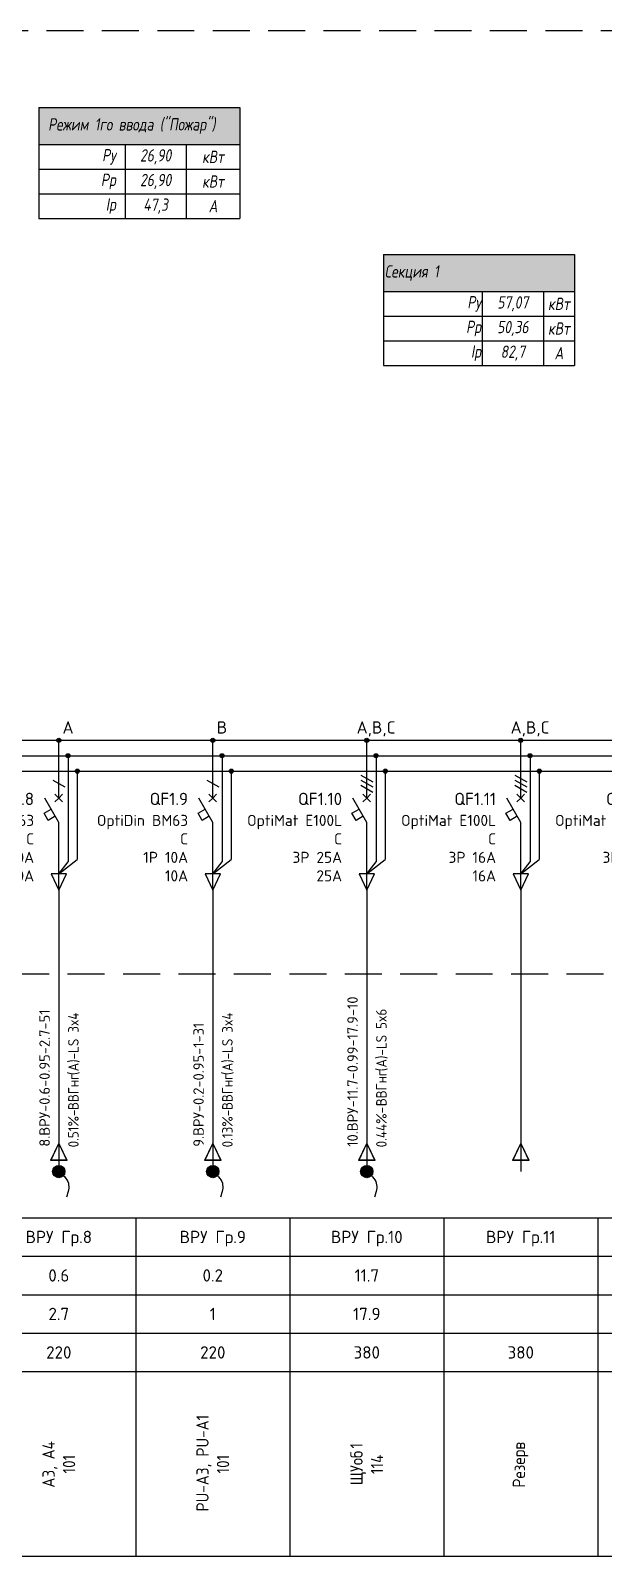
# Model space of a CAD drawing. Header units: millimetres. Extents: x -4379 to 694, y -18291 to 2656.
# Drawn here: x -2779.5 to -2686.5, y -549.3 to -301.6 of the extents above; entities that cross this region are included whole.
import ezdxf
from ezdxf.enums import TextEntityAlignment as Align

# ---------------------------------------------------------------- set-up
doc = ezdxf.new("R2010")
doc.units = ezdxf.units.MM
doc.linetypes.add('ACAD_ISO016W100', pattern=[9, 6, -3])
for name, color, linetype, lineweight in [('EL_TX', 7, 'Continuous', 25), ('ЭС АВ', 7, 'Continuous', 18), ('ЭС рамка', 7, 'Continuous', 18)]:
    doc.layers.add(name, color=color, linetype=linetype, lineweight=lineweight)
for name, color, linetype in [('Автомат защитный', 7, 'Continuous'), ('Принципиальная схема КТП -для ОДНОЛИНЕЙКИ', 7, 'Continuous'), ('ПРОВОДНИКИ', 7, 'Continuous'), ('Секция ППУ', 7, 'Continuous')]:
    doc.layers.add(name, color=color, linetype=linetype)
doc.styles.add('SLD_Style', font='isocpeur.ttf', dxfattribs={"width": 0.9})
doc.styles.add('ГОСТ-0.8', font='isocpeur.ttf', dxfattribs={"width": 0.8, "oblique": 10})

# ---------------------------------------------------------------- blocks, each defined once
blk = doc.blocks.new('*T43')
at = {"layer": 'EL_TX', "color": 0, "linetype": 'ByBlock', "lineweight": -2, "ltscale": 100, "transparency": 16777216}
for p, q in [((0, 0), (32.65, 0)), ((14, -6), (32.65, -6)), ((14, -10), (32.65, -10))]:
    blk.add_line(p, q, dxfattribs=at)
at = {"layer": 'EL_TX', "linetype": 'ByBlock', "lineweight": -2, "ltscale": 100, "transparency": 16777216}
for p, q in [((0, 0), (0, -18)), ((32.65, 0), (32.65, -18)), ((0, -6), (14, -6)), ((14, -6), (14, -18)), ((23.92, -6), (23.92, -18)), ((0, -10), (14, -10)), ((0, -14), (32.65, -14)), ((0, -18), (32.65, -18))]:
    blk.add_line(p, q, dxfattribs=at)
at = {"layer": 'EL_TX', "color": 1, "lineweight": 0, "ltscale": 100, "transparency": 16777216}
blk.add_solid([(0, 0), (0, -6), (32.65, 0), (32.65, -6)], dxfattribs=at)
at = {"layer": 'EL_TX', "color": 0, "ltscale": 100, "transparency": 16777216, "char_height": 2, "style": 'ГОСТ-0.8'}
for s, insert, width, attachment_point in [('{\\fISOCPEUR|b0|i0|c0;Режим 1го ввода ("Пожар")', (1.5, -3), 29.6466, 4), ('{\\fISOCPEUR|b0|i0|c0;Ру', (12.5, -8), 11, 6), ('{\\fISOCPEUR|b0|i0|c0;26,90', (18.96, -8), 6.9228, 5), ('{\\fISOCPEUR|b0|i0|c0;кВт', (28.28, -8), 8.5239, 5), ('{\\fISOCPEUR|b0|i0|c0;Рр', (12.5, -12), 11, 6), ('{\\fISOCPEUR|b0|i0|c0;26,90', (18.96, -12), 6.9228, 5), ('{\\fISOCPEUR|b0|i0|c0;кВт', (28.28, -12), 8.5239, 5), ('{\\fISOCPEUR|b0|i0|c0;Iр', (12.5, -16), 11, 6), ('{\\fISOCPEUR|b0|i0|c0;47,3', (18.96, -16), 6.9228, 5), ('{\\fISOCPEUR|b0|i0|c0;А', (28.28, -16), 8.5239, 5)]:
    blk.add_mtext(s, dxfattribs=dict(at, insert=insert, width=width, attachment_point=attachment_point))
blk = doc.blocks.new('*T44')
at = {"layer": 'EL_TX', "linetype": 'ByBlock', "lineweight": -2, "ltscale": 100, "transparency": 16777216}
for p, q in [((0, 0), (31, 0)), ((0, 0), (0, -18)), ((31, 0), (31, -18)), ((0, -6), (16.04, -6)), ((16.04, -6), (16.04, -18)), ((25.99, -6), (25.99, -18)), ((0, -10), (16.04, -10)), ((0, -14), (31, -14)), ((0, -18), (31, -18))]:
    blk.add_line(p, q, dxfattribs=at)
at = {"layer": 'EL_TX', "color": 0, "linetype": 'ByBlock', "lineweight": -2, "ltscale": 100, "transparency": 16777216}
for p, q in [((16.04, -6), (31, -6)), ((16.04, -10), (31, -10))]:
    blk.add_line(p, q, dxfattribs=at)
at = {"layer": 'EL_TX', "color": 40, "lineweight": 0, "ltscale": 100, "true_color": 0xffc000, "transparency": 16777216}
blk.add_solid([(0, 0), (0, -6), (31, 0), (31, -6)], dxfattribs=at)
at = {"layer": 'EL_TX', "color": 0, "lineweight": -3, "ltscale": 100, "transparency": 16777216, "char_height": 2, "style": 'ГОСТ-0.8'}
for s, insert, width, attachment_point in [('{\\fISOCPEUR|b0|i0|c0;Секция 1', (0.2, -3), 30.6, 4), ('{\\fISOCPEUR|b0|i0|c0;Ру', (15.84, -8), 15.637, 6), ('{\\fISOCPEUR|b0|i0|c0;57,07', (21.01, -8), 9.5503, 5), ('{\\fISOCPEUR|b0|i0|c0;кВт', (28.49, -8), 4.6127, 5), ('{\\fISOCPEUR|b0|i0|c0;Рр', (15.84, -12), 15.637, 6), ('{\\fISOCPEUR|b0|i0|c0;50,36', (21.01, -12), 9.5503, 5), ('{\\fISOCPEUR|b0|i0|c0;кВт', (28.49, -12), 4.6127, 5), ('{\\fISOCPEUR|b0|i0|c0;Iр', (15.84, -16), 15.637, 6), ('{\\fISOCPEUR|b0|i0|c0;82,7', (21.01, -16), 9.5503, 5), ('{\\fISOCPEUR|b0|i0|c0;А', (28.49, -16), 4.6127, 5)]:
    blk.add_mtext(s, dxfattribs=dict(at, insert=insert, width=width, attachment_point=attachment_point))
blk = doc.blocks.new('*U57')
h = blk.add_hatch(color=256)
h.dxf.hatch_style = 1
edge = h.paths.add_edge_path()
edge.add_ellipse((12.5, 132.5), major_axis=(0, 0.333), ratio=1, start_angle=0, end_angle=360)
h = blk.add_hatch(color=256)
h.dxf.hatch_style = 1
edge = h.paths.add_edge_path()
edge.add_ellipse((14, 130), major_axis=(0, 0.333), ratio=1, start_angle=0, end_angle=360)
h = blk.add_hatch(color=256)
h.dxf.hatch_style = 1
edge = h.paths.add_edge_path()
edge.add_ellipse((15.5, 127.5), major_axis=(0, 0.333), ratio=1, start_angle=0, end_angle=360)
at = {"lineweight": 30}
for p, q in [((14, 129.67), (14, 123.11)), ((15.5, 127.17), (15.5, 113.13)), ((14, 123.11), (14, 112.8)), ((0, 55), (25, 55)), ((0, 55), (0, 0)), ((25, 55), (25, 0)), ((0, 48.75), (25, 48.75)), ((0, 42.5), (25, 42.5)), ((0, 36.25), (25, 36.25))]:
    blk.add_line(p, q, dxfattribs=at)
at = {"layer": 'Автомат защитный', "lineweight": 30}
for p, q in [((12.5, 123.11), (12.5, 132.17)), ((11.54, 126.04), (13.46, 124.93)), ((12.5, 119.17), (10.22, 123.11)), ((10.1, 120.66), (11.26, 121.32)), ((10.77, 119.5), (10.1, 120.66)), ((11.92, 120.17), (10.77, 119.5)), ((12.5, 108.54), (12.5, 119.17))]:
    blk.add_line(p, q, dxfattribs=at)
blk.add_ellipse((12.5, 132.5), major_axis=(0, 0.333), ratio=1, start_param=-1.570796, end_param=4.712389, dxfattribs=at)
at = {"layer": 'Принципиальная схема КТП -для ОДНОЛИНЕЙКИ', "lineweight": 30}
for p, q in [((12.5, 108.54), (12.5, 99.73)), ((11.19, 64.32), (12.5, 67.06)), ((12.5, 67.06), (13.81, 64.32)), ((13.81, 64.32), (11.19, 64.32)), ((12.5, 64.32), (12.5, 62.5))]:
    blk.add_line(p, q, dxfattribs=at)
at = {"layer": 'ПРОВОДНИКИ', "lineweight": 30}
for p, q in [((12.5, 110.81), (15.5, 113.13)), ((12.5, 110.81), (14, 112.8)), ((13.75, 110.81), (11.25, 110.81)), ((11.25, 110.81), (12.5, 108.2)), ((12.5, 108.2), (13.75, 110.81)), ((11.19, 64.31), (12.5, 67.06)), ((12.5, 67.06), (13.81, 64.31)), ((13.81, 64.31), (11.19, 64.31))]:
    blk.add_line(p, q, dxfattribs=at)
at = {"layer": 'ПРОВОДНИКИ', "lineweight": 30, "ltscale": 100}
blk.add_line((12.5, 99.73), (12.5, 64.32), dxfattribs=at)
at = {"layer": 'ПРОВОДНИКИ', "color": 7, "linetype": 'Continuous', "lineweight": 30}
for centre in [(14, 130), (15.5, 127.5), (15.5, 127.5)]:
    blk.add_ellipse(centre, major_axis=(0, 0.333), ratio=1, start_param=-1.570796, end_param=4.712389, dxfattribs=at)
at = {"layer": 'ЭС АВ', "color": 7, "lineweight": 30}
for q in [(11.88, 123.74), (11.88, 122.49), (13.12, 123.74), (13.12, 122.49)]:
    blk.add_line((12.5, 123.11), q, dxfattribs=at)
at = {"layer": 'ЭС рамка', "color": 7, "linetype": 'Continuous', "lineweight": 30}
for p, q in [((0, 132.5), (12.17, 132.5)), ((12.83, 132.5), (25, 132.5))]:
    blk.add_line(p, q, dxfattribs=at)
at = {"layer": 'ЭС рамка', "color": 5, "linetype": 'Continuous', "lineweight": 30}
for p, q in [((0, 130), (13.67, 130)), ((14.33, 130), (25, 130))]:
    blk.add_line(p, q, dxfattribs=at)
at = {"layer": 'ЭС рамка', "color": 94, "linetype": 'Continuous', "lineweight": 30}
for p, q in [((0, 127.5), (15.17, 127.5)), ((15.83, 127.5), (25, 127.5))]:
    blk.add_line(p, q, dxfattribs=at)
at = {"layer": 'ЭС рамка', "lineweight": 30}
for p, q in [((25, 30), (0, 30)), ((25, 0), (0, 0))]:
    blk.add_line(p, q, dxfattribs=at)
at = {"style": 'SLD_Style'}
for tag, p in [('LABEL', (12.5, 51.88)), ('INSTALLEDPOWER', (12.5, 45.63)), ('CURRENT', (12.5, 39.37)), ('VOLTAGE', (12.5, 33.13))]:
    blk.add_attdef(tag, text='', height=2, dxfattribs=at).set_placement(p, align=Align.MIDDLE_CENTER)
blk.add_attdef('TEXT', text='', height=2, rotation=90, dxfattribs=at).set_placement((12.5, 15), align=Align.MIDDLE_CENTER)
at = {"layer": 'Автомат защитный', "style": 'SLD_Style'}
blk.add_attdef('PHASE', text='', height=2, dxfattribs=at).set_placement((14, 134.59), align=Align.MIDDLE_CENTER)
for tag, height, p in [('NUMBER', 2, (8.49, 122.99)), ('SWITCHTYPE', 1.8, (8.49, 119.5)), ('SWITCHRELEASE', 1.8, (8.49, 116.5)), ('SWITCHNOMINALCURRENT', 1.8, (8.49, 113.5)), ('SWITCHRELEASECURRENT', 1.8, (8.49, 110.5)), ('RCDTYPE', 1.8, (8.49, 107.5)), ('RCDSETPOINT', 1.8, (8.49, 104.5))]:
    blk.add_attdef(tag, text='', height=height, dxfattribs=at).set_placement(p, align=Align.MIDDLE_RIGHT)
blk.add_attdef('LINE_A', text='', height=1.7, rotation=90, dxfattribs=at).set_placement((10.19, 65.45), align=Align.MIDDLE_LEFT)
blk.add_attdef('LINE_B', text='', height=1.7, rotation=90, dxfattribs=at).set_placement((13.85, 65.45), align=Align.TOP_LEFT)
blk = doc.blocks.new('*U21')
at = {"linetype": 'ByBlock', "lineweight": 30}
h = blk.add_hatch(color=256, dxfattribs=at)
h.paths.add_polyline_path([(-0.4, 0.9, -0.414214), (0.92, 0.37), (0, -0.02)])
h.paths.add_polyline_path([(0.92, 0.37, -0.101228), (1, -0.02, -0.30039), (0.39, -0.94), (0, -0.02)])
h.paths.add_polyline_path([(-0.4, 0.9), (0.39, -0.94, -0.538), (-1, -0.02, -0.30039)])
blk.add_circle((0, -0.02), 1, dxfattribs=at)
blk.add_spline([(0, 0), (1.55, -1.88), (1.27, -4.16)], degree=3, dxfattribs=at)
blk = doc.blocks.new('*U58')
h = blk.add_hatch(color=256)
h.dxf.hatch_style = 1
edge = h.paths.add_edge_path()
edge.add_ellipse((12.5, 132.5), major_axis=(0, 0.333), ratio=1, start_angle=0, end_angle=360)
h = blk.add_hatch(color=256)
h.dxf.hatch_style = 1
edge = h.paths.add_edge_path()
edge.add_ellipse((14, 130), major_axis=(0, 0.333), ratio=1, start_angle=0, end_angle=360)
h = blk.add_hatch(color=256)
h.dxf.hatch_style = 1
edge = h.paths.add_edge_path()
edge.add_ellipse((15.5, 127.5), major_axis=(0, 0.333), ratio=1, start_angle=0, end_angle=360)
at = {"lineweight": 30}
for p, q in [((14, 129.67), (14, 123.11)), ((15.5, 127.17), (15.5, 113.13)), ((14, 123.11), (14, 112.8)), ((0, 55), (25, 55)), ((0, 55), (0, 0)), ((25, 55), (25, 0)), ((0, 48.75), (25, 48.75)), ((0, 42.5), (25, 42.5)), ((0, 36.25), (25, 36.25))]:
    blk.add_line(p, q, dxfattribs=at)
at = {"layer": 'Автомат защитный', "lineweight": 30}
for p, q in [((12.5, 123.11), (12.5, 132.17)), ((11.54, 126.87), (13.46, 125.76)), ((11.54, 126.04), (13.46, 124.93)), ((11.54, 125.2), (13.46, 124.09)), ((12.5, 119.17), (10.22, 123.11)), ((10.1, 120.66), (11.26, 121.32)), ((10.77, 119.5), (10.1, 120.66)), ((11.92, 120.17), (10.77, 119.5)), ((12.5, 108.54), (12.5, 119.17))]:
    blk.add_line(p, q, dxfattribs=at)
blk.add_ellipse((12.5, 132.5), major_axis=(0, 0.333), ratio=1, start_param=-1.570796, end_param=4.712389, dxfattribs=at)
at = {"layer": 'Принципиальная схема КТП -для ОДНОЛИНЕЙКИ', "lineweight": 30}
for p, q in [((12.5, 108.54), (12.5, 99.73)), ((11.19, 64.32), (12.5, 67.06)), ((12.5, 67.06), (13.81, 64.32)), ((13.81, 64.32), (11.19, 64.32)), ((12.5, 64.32), (12.5, 62.5))]:
    blk.add_line(p, q, dxfattribs=at)
at = {"layer": 'ПРОВОДНИКИ', "lineweight": 30}
for p, q in [((12.5, 110.81), (15.5, 113.13)), ((12.5, 110.81), (14, 112.8)), ((13.75, 110.81), (11.25, 110.81)), ((11.25, 110.81), (12.5, 108.2)), ((12.5, 108.2), (13.75, 110.81)), ((11.19, 64.31), (12.5, 67.06)), ((12.5, 67.06), (13.81, 64.31)), ((13.81, 64.31), (11.19, 64.31))]:
    blk.add_line(p, q, dxfattribs=at)
at = {"layer": 'ПРОВОДНИКИ', "lineweight": 30, "ltscale": 100}
blk.add_line((12.5, 99.73), (12.5, 64.32), dxfattribs=at)
at = {"layer": 'ПРОВОДНИКИ', "color": 7, "linetype": 'Continuous', "lineweight": 30}
for centre in [(14, 130), (15.5, 127.5), (15.5, 127.5)]:
    blk.add_ellipse(centre, major_axis=(0, 0.333), ratio=1, start_param=-1.570796, end_param=4.712389, dxfattribs=at)
at = {"layer": 'ЭС АВ', "color": 7, "lineweight": 30}
for q in [(11.88, 123.74), (11.88, 122.49), (13.12, 123.74), (13.12, 122.49)]:
    blk.add_line((12.5, 123.11), q, dxfattribs=at)
at = {"layer": 'ЭС рамка', "color": 7, "linetype": 'Continuous', "lineweight": 30}
for p, q in [((0, 132.5), (12.17, 132.5)), ((12.83, 132.5), (25, 132.5))]:
    blk.add_line(p, q, dxfattribs=at)
at = {"layer": 'ЭС рамка', "color": 5, "linetype": 'Continuous', "lineweight": 30}
for p, q in [((0, 130), (13.67, 130)), ((14.33, 130), (25, 130))]:
    blk.add_line(p, q, dxfattribs=at)
at = {"layer": 'ЭС рамка', "color": 94, "linetype": 'Continuous', "lineweight": 30}
for p, q in [((0, 127.5), (15.17, 127.5)), ((15.83, 127.5), (25, 127.5))]:
    blk.add_line(p, q, dxfattribs=at)
at = {"layer": 'ЭС рамка', "lineweight": 30}
for p, q in [((25, 30), (0, 30)), ((25, 0), (0, 0))]:
    blk.add_line(p, q, dxfattribs=at)
at = {"style": 'SLD_Style'}
for tag, p in [('LABEL', (12.5, 51.88)), ('INSTALLEDPOWER', (12.5, 45.63)), ('CURRENT', (12.5, 39.37)), ('VOLTAGE', (12.5, 33.13))]:
    blk.add_attdef(tag, text='', height=2, dxfattribs=at).set_placement(p, align=Align.MIDDLE_CENTER)
blk.add_attdef('TEXT', text='', height=2, rotation=90, dxfattribs=at).set_placement((12.5, 15), align=Align.MIDDLE_CENTER)
at = {"layer": 'Автомат защитный', "style": 'SLD_Style'}
blk.add_attdef('PHASE', text='', height=2, dxfattribs=at).set_placement((14, 134.59), align=Align.MIDDLE_CENTER)
for tag, height, p in [('NUMBER', 2, (8.49, 122.99)), ('SWITCHTYPE', 1.8, (8.49, 119.5)), ('SWITCHRELEASE', 1.8, (8.49, 116.5)), ('SWITCHNOMINALCURRENT', 1.8, (8.49, 113.5)), ('SWITCHRELEASECURRENT', 1.8, (8.49, 110.5)), ('RCDTYPE', 1.8, (8.49, 107.5)), ('RCDSETPOINT', 1.8, (8.49, 104.5))]:
    blk.add_attdef(tag, text='', height=height, dxfattribs=at).set_placement(p, align=Align.MIDDLE_RIGHT)
blk.add_attdef('LINE_A', text='', height=1.7, rotation=90, dxfattribs=at).set_placement((10.19, 65.45), align=Align.MIDDLE_LEFT)
blk.add_attdef('LINE_B', text='', height=1.7, rotation=90, dxfattribs=at).set_placement((13.85, 65.45), align=Align.TOP_LEFT)

msp = doc.modelspace()

# ---------------------------------------------------------------- linework, layer by layer
at = {"layer": 'EL_TX', "color": 7, "linetype": 'ACAD_ISO016W100'}
msp.add_lwpolyline([(-2515.509, -454.76), (-2974.945, -454.76), (-2974.945, -301.584), (-2515.509, -301.584)], close=True, dxfattribs=at)

# ---------------------------------------------------------------- block references
for name, p in [('*T43', (-2778.182, -314.092, -0.004)), ('*T44', (-2722.236, -337.961, -0.007))]:
    msp.add_blockref(name, p)
at = {"layer": 'Секция ППУ', "lineweight": 0}
ref = msp.add_blockref('*U57', (-2787.445, -549.319, -0.006), dxfattribs=at)
ref.add_attrib('LABEL', 'ВРУ Гр.8', dxfattribs={"layer": '0', "height": 2, "style": 'SLD_Style'}).set_placement((-2774.945, -497.444, -0.006), align=Align.MIDDLE_CENTER)
ref.add_attrib('INSTALLEDPOWER', '0.6', dxfattribs={"layer": '0', "height": 2, "style": 'SLD_Style'}).set_placement((-2774.945, -503.694, -0.006), align=Align.MIDDLE_CENTER)
ref.add_attrib('CURRENT', '2.7', dxfattribs={"layer": '0', "height": 2, "style": 'SLD_Style'}).set_placement((-2774.945, -509.944, -0.006), align=Align.MIDDLE_CENTER)
ref.add_attrib('VOLTAGE', '220', dxfattribs={"layer": '0', "height": 2, "style": 'SLD_Style'}).set_placement((-2774.945, -516.194, -0.006), align=Align.MIDDLE_CENTER)
ref.add_attrib('LINE_A', ' 8.ВРУ-0.6-0.95-2.7-51', dxfattribs={"layer": 'Автомат защитный', "height": 1.7, "rotation": 90, "style": 'SLD_Style'}).set_placement((-2777.251, -483.868, -0.006), align=Align.MIDDLE_LEFT)
ref.add_attrib('LINE_B_001', ' 0.51%%%-', (-2771.725, -483.868, -0.006), dxfattribs={"layer": 'Автомат защитный', "height": 1.7, "rotation": 90, "style": 'SLD_Style', "width": 0.9})
ref.add_attrib('PHASE', 'A', dxfattribs={"layer": 'Автомат защитный', "height": 2, "style": 'SLD_Style'}).set_placement((-2773.445, -414.728, -0.006), align=Align.MIDDLE_CENTER)
ref.add_attrib('NUMBER', 'QF1.8', dxfattribs={"layer": 'Автомат защитный', "height": 2, "style": 'SLD_Style'}).set_placement((-2778.956, -426.332, -0.006), align=Align.MIDDLE_RIGHT)
ref.add_attrib('SWITCHTYPE', 'OptiDin BM63', dxfattribs={"layer": 'Автомат защитный', "height": 1.8, "style": 'SLD_Style'}).set_placement((-2778.956, -429.819, -0.006), align=Align.MIDDLE_RIGHT)
ref.add_attrib('SWITCHRELEASE', 'C', dxfattribs={"layer": 'Автомат защитный', "height": 1.8, "style": 'SLD_Style'}).set_placement((-2778.956, -432.819, -0.006), align=Align.MIDDLE_RIGHT)
ref.add_attrib('SWITCHNOMINALCURRENT', '1Р 10А', dxfattribs={"layer": 'Автомат защитный', "height": 1.8, "style": 'SLD_Style'}).set_placement((-2778.956, -435.819, -0.006), align=Align.MIDDLE_RIGHT)
ref.add_attrib('SWITCHRELEASECURRENT', '10А', dxfattribs={"layer": 'Автомат защитный', "height": 1.8, "style": 'SLD_Style'}).set_placement((-2778.956, -438.819, -0.006), align=Align.MIDDLE_RIGHT)
ref.add_attrib('TEXT_001', 'А', (-2775.612, -538.144, -0.006), dxfattribs={"layer": '0', "height": 2, "rotation": 90, "style": 'SLD_Style', "width": 0.9})
ref.add_attrib('LINE_B_002', 'ВВГнг', (-2771.725, -476.83, -0.006), dxfattribs={"layer": 'Автомат защитный', "height": 1.7, "rotation": 90, "style": 'SLD_Style', "width": 0.9})
ref.add_attrib('LINE_B_003', '(', (-2771.725, -471.169, -0.006), dxfattribs={"layer": 'Автомат защитный', "height": 1.7, "rotation": 90, "style": 'SLD_Style', "width": 0.9})
ref.add_attrib('LINE_B_004', 'А', (-2771.725, -470.557, -0.006), dxfattribs={"layer": 'Автомат защитный', "height": 1.7, "rotation": 90, "style": 'SLD_Style', "width": 0.9})
ref.add_attrib('LINE_B_005', ')-LS 3x4', (-2771.725, -469.18, -0.006), dxfattribs={"layer": 'Автомат защитный', "height": 1.7, "rotation": 90, "style": 'SLD_Style', "width": 0.9})
ref.add_attrib('TEXT_002', '3, ', (-2775.612, -536.524, -0.006), dxfattribs={"layer": '0', "height": 2, "rotation": 90, "style": 'SLD_Style', "width": 0.9})
ref.add_attrib('TEXT_003', 'А', (-2775.612, -533.554, -0.006), dxfattribs={"layer": '0', "height": 2, "rotation": 90, "style": 'SLD_Style', "width": 0.9})
ref.add_attrib('TEXT_004', '4', (-2775.612, -531.934, -0.006), dxfattribs={"layer": '0', "height": 2, "rotation": 90, "style": 'SLD_Style', "width": 0.9})
ref.add_attrib('TEXT_005', '101', (-2772.278, -535.849, -0.006), dxfattribs={"layer": '0', "height": 2, "rotation": 90, "style": 'SLD_Style', "width": 0.9})
ref = msp.add_blockref('*U57', (-2762.445, -549.319, -0.006), dxfattribs=at)
ref.add_attrib('LABEL', 'ВРУ Гр.9', dxfattribs={"layer": '0', "height": 2, "style": 'SLD_Style'}).set_placement((-2749.945, -497.444, -0.006), align=Align.MIDDLE_CENTER)
ref.add_attrib('INSTALLEDPOWER', '0.2', dxfattribs={"layer": '0', "height": 2, "style": 'SLD_Style'}).set_placement((-2749.945, -503.694, -0.006), align=Align.MIDDLE_CENTER)
ref.add_attrib('CURRENT', '1', dxfattribs={"layer": '0', "height": 2, "style": 'SLD_Style'}).set_placement((-2749.945, -509.944, -0.006), align=Align.MIDDLE_CENTER)
ref.add_attrib('VOLTAGE', '220', dxfattribs={"layer": '0', "height": 2, "style": 'SLD_Style'}).set_placement((-2749.945, -516.194, -0.006), align=Align.MIDDLE_CENTER)
ref.add_attrib('LINE_A', ' 9.ВРУ-0.2-0.95-1-31', dxfattribs={"layer": 'Автомат защитный', "height": 1.7, "rotation": 90, "style": 'SLD_Style'}).set_placement((-2752.251, -483.868, -0.006), align=Align.MIDDLE_LEFT)
ref.add_attrib('LINE_B_001', ' 0.13%%%-', (-2746.725, -483.868, -0.006), dxfattribs={"layer": 'Автомат защитный', "height": 1.7, "rotation": 90, "style": 'SLD_Style', "width": 0.9})
ref.add_attrib('PHASE', 'B', dxfattribs={"layer": 'Автомат защитный', "height": 2, "style": 'SLD_Style'}).set_placement((-2748.445, -414.728, -0.006), align=Align.MIDDLE_CENTER)
ref.add_attrib('NUMBER', 'QF1.9', dxfattribs={"layer": 'Автомат защитный', "height": 2, "style": 'SLD_Style'}).set_placement((-2753.956, -426.332, -0.006), align=Align.MIDDLE_RIGHT)
ref.add_attrib('SWITCHTYPE', 'OptiDin BM63', dxfattribs={"layer": 'Автомат защитный', "height": 1.8, "style": 'SLD_Style'}).set_placement((-2753.956, -429.819, -0.006), align=Align.MIDDLE_RIGHT)
ref.add_attrib('SWITCHRELEASE', 'C', dxfattribs={"layer": 'Автомат защитный', "height": 1.8, "style": 'SLD_Style'}).set_placement((-2753.956, -432.819, -0.006), align=Align.MIDDLE_RIGHT)
ref.add_attrib('SWITCHNOMINALCURRENT', '1Р 10А', dxfattribs={"layer": 'Автомат защитный', "height": 1.8, "style": 'SLD_Style'}).set_placement((-2753.956, -435.819, -0.006), align=Align.MIDDLE_RIGHT)
ref.add_attrib('SWITCHRELEASECURRENT', '10А', dxfattribs={"layer": 'Автомат защитный', "height": 1.8, "style": 'SLD_Style'}).set_placement((-2753.956, -438.819, -0.006), align=Align.MIDDLE_RIGHT)
ref.add_attrib('TEXT_001', 'PU-A3, PU-A1', (-2750.612, -542.014, -0.006), dxfattribs={"layer": '0', "height": 2, "rotation": 90, "style": 'SLD_Style', "width": 0.9})
ref.add_attrib('LINE_B_002', 'ВВГнг', (-2746.725, -476.83, -0.006), dxfattribs={"layer": 'Автомат защитный', "height": 1.7, "rotation": 90, "style": 'SLD_Style', "width": 0.9})
ref.add_attrib('LINE_B_003', '(', (-2746.725, -471.169, -0.006), dxfattribs={"layer": 'Автомат защитный', "height": 1.7, "rotation": 90, "style": 'SLD_Style', "width": 0.9})
ref.add_attrib('LINE_B_004', 'А', (-2746.725, -470.557, -0.006), dxfattribs={"layer": 'Автомат защитный', "height": 1.7, "rotation": 90, "style": 'SLD_Style', "width": 0.9})
ref.add_attrib('LINE_B_005', ')-LS 3x4', (-2746.725, -469.18, -0.006), dxfattribs={"layer": 'Автомат защитный', "height": 1.7, "rotation": 90, "style": 'SLD_Style', "width": 0.9})
ref.add_attrib('TEXT_002', '101', (-2747.278, -535.849, -0.006), dxfattribs={"layer": '0', "height": 2, "rotation": 90, "style": 'SLD_Style', "width": 0.9})
ref = msp.add_blockref('*U58', (-2737.445, -549.319, -0.006), dxfattribs=at)
ref.add_attrib('LABEL', 'ВРУ Гр.10', dxfattribs={"layer": '0', "height": 2, "style": 'SLD_Style'}).set_placement((-2724.945, -497.444, -0.006), align=Align.MIDDLE_CENTER)
ref.add_attrib('INSTALLEDPOWER', '11.7', dxfattribs={"layer": '0', "height": 2, "style": 'SLD_Style'}).set_placement((-2724.945, -503.694, -0.006), align=Align.MIDDLE_CENTER)
ref.add_attrib('CURRENT', '17.9', dxfattribs={"layer": '0', "height": 2, "style": 'SLD_Style'}).set_placement((-2724.945, -509.944, -0.006), align=Align.MIDDLE_CENTER)
ref.add_attrib('VOLTAGE', '380', dxfattribs={"layer": '0', "height": 2, "style": 'SLD_Style'}).set_placement((-2724.945, -516.194, -0.006), align=Align.MIDDLE_CENTER)
ref.add_attrib('LINE_A', ' 10.ВРУ-11.7-0.99-17.9-10', dxfattribs={"layer": 'Автомат защитный', "height": 1.7, "rotation": 90, "style": 'SLD_Style'}).set_placement((-2727.251, -483.868, -0.006), align=Align.MIDDLE_LEFT)
ref.add_attrib('LINE_B_001', ' 0.44%%%-', (-2721.725, -483.868, -0.006), dxfattribs={"layer": 'Автомат защитный', "height": 1.7, "rotation": 90, "style": 'SLD_Style', "width": 0.9})
ref.add_attrib('PHASE', 'A,B,C', dxfattribs={"layer": 'Автомат защитный', "height": 2, "style": 'SLD_Style'}).set_placement((-2723.445, -414.728, -0.006), align=Align.MIDDLE_CENTER)
ref.add_attrib('NUMBER', 'QF1.10', dxfattribs={"layer": 'Автомат защитный', "height": 2, "style": 'SLD_Style'}).set_placement((-2728.956, -426.332, -0.006), align=Align.MIDDLE_RIGHT)
ref.add_attrib('SWITCHTYPE', 'OptiMat E100L', dxfattribs={"layer": 'Автомат защитный', "height": 1.8, "style": 'SLD_Style'}).set_placement((-2728.956, -429.819, -0.006), align=Align.MIDDLE_RIGHT)
ref.add_attrib('SWITCHRELEASE', 'C', dxfattribs={"layer": 'Автомат защитный', "height": 1.8, "style": 'SLD_Style'}).set_placement((-2728.956, -432.819, -0.006), align=Align.MIDDLE_RIGHT)
ref.add_attrib('SWITCHNOMINALCURRENT', '3Р 25А', dxfattribs={"layer": 'Автомат защитный', "height": 1.8, "style": 'SLD_Style'}).set_placement((-2728.956, -435.819, -0.006), align=Align.MIDDLE_RIGHT)
ref.add_attrib('SWITCHRELEASECURRENT', '25А', dxfattribs={"layer": 'Автомат защитный', "height": 1.8, "style": 'SLD_Style'}).set_placement((-2728.956, -438.819, -0.006), align=Align.MIDDLE_RIGHT)
ref.add_attrib('TEXT_001', 'ЩУоб', (-2725.612, -537.739, -0.006), dxfattribs={"layer": '0', "height": 2, "rotation": 90, "style": 'SLD_Style', "width": 0.9})
ref.add_attrib('LINE_B_002', 'ВВГнг', (-2721.725, -476.218, -0.006), dxfattribs={"layer": 'Автомат защитный', "height": 1.7, "rotation": 90, "style": 'SLD_Style', "width": 0.9})
ref.add_attrib('LINE_B_003', '(', (-2721.725, -470.557, -0.006), dxfattribs={"layer": 'Автомат защитный', "height": 1.7, "rotation": 90, "style": 'SLD_Style', "width": 0.9})
ref.add_attrib('LINE_B_004', 'А', (-2721.725, -469.945, -0.006), dxfattribs={"layer": 'Автомат защитный', "height": 1.7, "rotation": 90, "style": 'SLD_Style', "width": 0.9})
ref.add_attrib('LINE_B_005', ')-LS 5x6', (-2721.725, -468.568, -0.006), dxfattribs={"layer": 'Автомат защитный', "height": 1.7, "rotation": 90, "style": 'SLD_Style', "width": 0.9})
ref.add_attrib('TEXT_002', '1', (-2725.612, -531.799, -0.006), dxfattribs={"layer": '0', "height": 2, "rotation": 90, "style": 'SLD_Style', "width": 0.9})
ref.add_attrib('TEXT_003', '114', (-2722.278, -535.939, -0.006), dxfattribs={"layer": '0', "height": 2, "rotation": 90, "style": 'SLD_Style', "width": 0.9})
ref = msp.add_blockref('*U58', (-2712.445, -549.319, -0.006), dxfattribs=at)
ref.add_attrib('LABEL', 'ВРУ Гр.11', dxfattribs={"layer": '0', "height": 2, "style": 'SLD_Style'}).set_placement((-2699.945, -497.444, -0.006), align=Align.MIDDLE_CENTER)
ref.add_attrib('VOLTAGE', '380', dxfattribs={"layer": '0', "height": 2, "style": 'SLD_Style'}).set_placement((-2699.945, -516.194, -0.006), align=Align.MIDDLE_CENTER)
ref.add_attrib('PHASE', 'A,B,C', dxfattribs={"layer": 'Автомат защитный', "height": 2, "style": 'SLD_Style'}).set_placement((-2698.445, -414.728, -0.006), align=Align.MIDDLE_CENTER)
ref.add_attrib('NUMBER', 'QF1.11', dxfattribs={"layer": 'Автомат защитный', "height": 2, "style": 'SLD_Style'}).set_placement((-2703.956, -426.332, -0.006), align=Align.MIDDLE_RIGHT)
ref.add_attrib('SWITCHTYPE', 'OptiMat E100L', dxfattribs={"layer": 'Автомат защитный', "height": 1.8, "style": 'SLD_Style'}).set_placement((-2703.956, -429.819, -0.006), align=Align.MIDDLE_RIGHT)
ref.add_attrib('SWITCHRELEASE', 'C', dxfattribs={"layer": 'Автомат защитный', "height": 1.8, "style": 'SLD_Style'}).set_placement((-2703.956, -432.819, -0.006), align=Align.MIDDLE_RIGHT)
ref.add_attrib('SWITCHNOMINALCURRENT', '3Р 16А', dxfattribs={"layer": 'Автомат защитный', "height": 1.8, "style": 'SLD_Style'}).set_placement((-2703.956, -435.819, -0.006), align=Align.MIDDLE_RIGHT)
ref.add_attrib('SWITCHRELEASECURRENT', '16А', dxfattribs={"layer": 'Автомат защитный', "height": 1.8, "style": 'SLD_Style'}).set_placement((-2703.956, -438.819, -0.006), align=Align.MIDDLE_RIGHT)
ref.add_attrib('TEXT_001', 'Резерв', (-2699.245, -538.144, -0.006), dxfattribs={"layer": '0', "height": 2, "rotation": 90, "style": 'SLD_Style', "width": 0.9})
ref = msp.add_blockref('*U58', (-2687.445, -549.319, -0.006), dxfattribs=at)
ref.add_attrib('LABEL', 'ВРУ Гр.12', dxfattribs={"layer": '0', "height": 2, "style": 'SLD_Style'}).set_placement((-2674.945, -497.444, -0.006), align=Align.MIDDLE_CENTER)
ref.add_attrib('VOLTAGE', '380', dxfattribs={"layer": '0', "height": 2, "style": 'SLD_Style'}).set_placement((-2674.945, -516.194, -0.006), align=Align.MIDDLE_CENTER)
ref.add_attrib('PHASE', 'A,B,C', dxfattribs={"layer": 'Автомат защитный', "height": 2, "style": 'SLD_Style'}).set_placement((-2673.445, -414.728, -0.006), align=Align.MIDDLE_CENTER)
ref.add_attrib('NUMBER', 'QF1.12', dxfattribs={"layer": 'Автомат защитный', "height": 2, "style": 'SLD_Style'}).set_placement((-2678.956, -426.332, -0.006), align=Align.MIDDLE_RIGHT)
ref.add_attrib('SWITCHTYPE', 'OptiMat E100L', dxfattribs={"layer": 'Автомат защитный', "height": 1.8, "style": 'SLD_Style'}).set_placement((-2678.956, -429.819, -0.006), align=Align.MIDDLE_RIGHT)
ref.add_attrib('SWITCHRELEASE', 'C', dxfattribs={"layer": 'Автомат защитный', "height": 1.8, "style": 'SLD_Style'}).set_placement((-2678.956, -432.819, -0.006), align=Align.MIDDLE_RIGHT)
ref.add_attrib('SWITCHNOMINALCURRENT', '3Р 16А', dxfattribs={"layer": 'Автомат защитный', "height": 1.8, "style": 'SLD_Style'}).set_placement((-2678.956, -435.819, -0.006), align=Align.MIDDLE_RIGHT)
ref.add_attrib('SWITCHRELEASECURRENT', '16А', dxfattribs={"layer": 'Автомат защитный', "height": 1.8, "style": 'SLD_Style'}).set_placement((-2678.956, -438.819, -0.006), align=Align.MIDDLE_RIGHT)
ref.add_attrib('TEXT_001', 'Резерв', (-2674.245, -538.144, -0.006), dxfattribs={"layer": '0', "height": 2, "rotation": 90, "style": 'SLD_Style', "width": 0.9})
for p in [(-2774.945, -486.819, -0.006), (-2749.945, -486.819, -0.006), (-2724.945, -486.819, -0.006)]:
    msp.add_blockref('*U21', p, dxfattribs=at)

doc.saveas('drawing.dxf')
